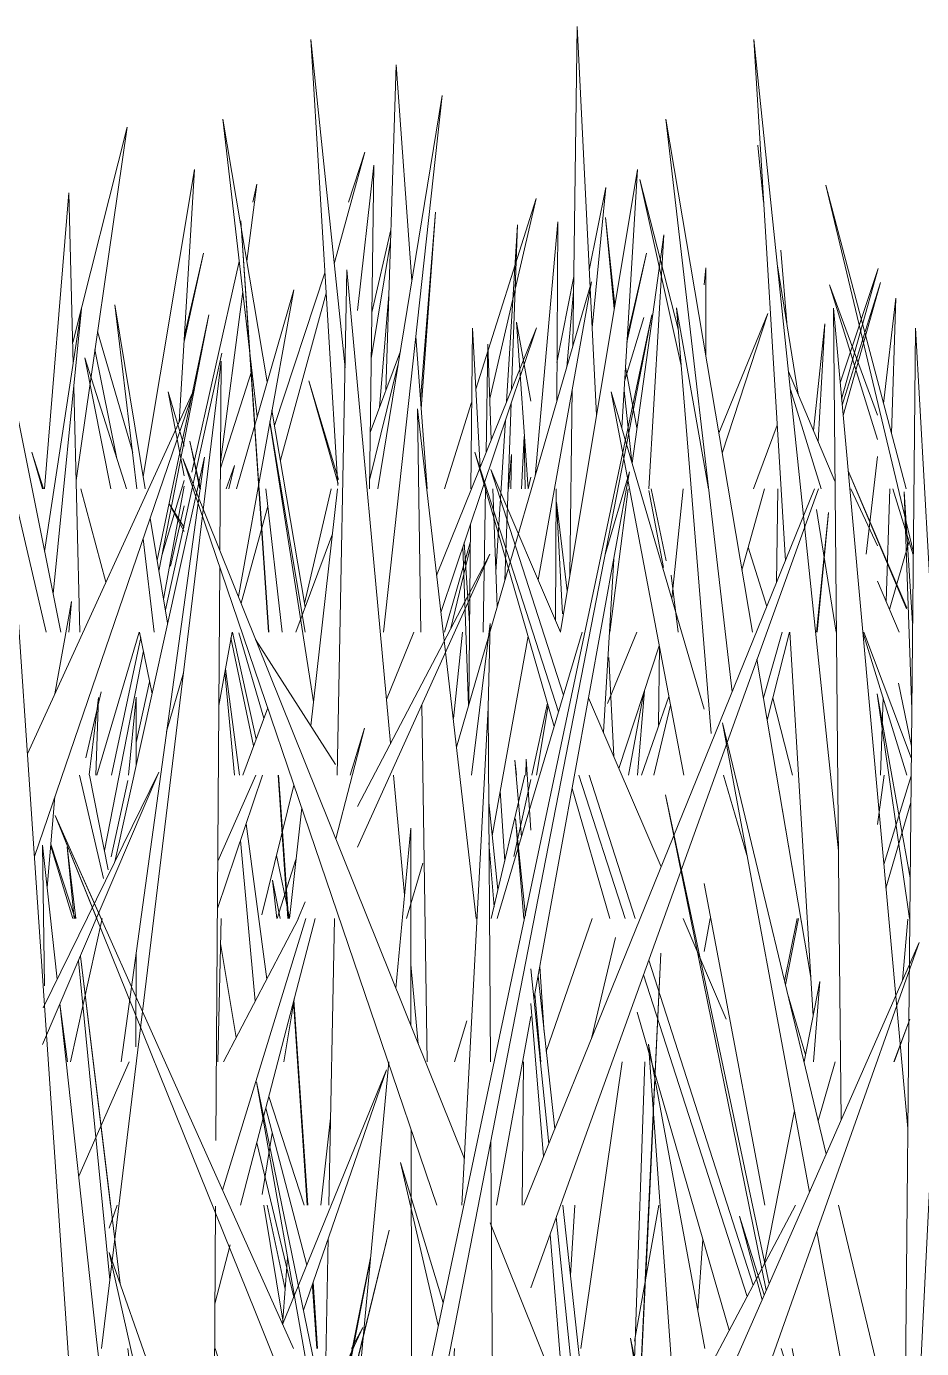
# Model space of a CAD drawing. Header units: millimetres. Extents: x -9575 to 27274, y -4387 to 11354.
# Drawn here: x -5806.06 to -5788.82, y 3091.38 to 3116.83 of the extents above; entities that cross this region are included whole.
import ezdxf

# ---------------------------------------------------------------- set-up
doc = ezdxf.new("R2010")
doc.units = ezdxf.units.MM
doc.layers.add('G-IMPT', color=8, linetype='Continuous', lineweight=9)

# ---------------------------------------------------------------- blocks, each defined once
blk = doc.blocks.new('Grass Array - 25_dwg-V15-North')
at = {"layer": 'G-IMPT'}
for p, q in [((-5795.536, 3110.676), (-5795.456, 3116.831)), ((-5795.081, 3109.349), (-5795.456, 3116.831)), ((-5798.942, 3116.092), (-5799.14, 3109.825)), ((-5798.942, 3116.092), (-5798.638, 3111.932)), ((-5805.399, 3105.172), (-5807.468, 3115.506)), ((-5799.685, 3111.362), (-5799.372, 3114.158)), ((-5799.455, 3107.931), (-5799.372, 3114.158)), ((-5788.983, 3106.729), (-5790.667, 3113.774)), ((-5789.117, 3107.931), (-5790.667, 3113.774)), ((-5805.708, 3107.931), (-5805.241, 3113.627)), ((-5805.241, 3113.627), (-5805.158, 3110.337)), ((-5796.265, 3108.169), (-5795.828, 3113.069)), ((-5795.848, 3109.602), (-5795.828, 3113.069)), ((-5795.519, 3112.018), (-5795.844, 3110.363)), ((-5792.974, 3112.185), (-5793.009, 3111.853)), ((-5792.974, 3112.185), (-5792.976, 3110.476)), ((-5795.177, 3111.913), (-5797.78, 3102.953)), ((-5797.78, 3102.953), (-5795.177, 3111.913)), ((-5795.177, 3111.913), (-5796.205, 3106.178)), ((-5795.523, 3111.728), (-5795.654, 3110.27)), ((-5790.352, 3109.541), (-5789.612, 3111.898)), ((-5790.333, 3109.34), (-5789.612, 3111.898)), ((-5799.082, 3111.669), (-5799.262, 3109.495)), ((-5805.709, 3106.719), (-5804.997, 3111.398)), ((-5805.546, 3105.904), (-5804.997, 3111.398)), ((-5792.928, 3107.931), (-5793.544, 3111.414)), ((-5792.872, 3103.221), (-5793.544, 3111.414)), ((-5792.727, 3109.003), (-5791.781, 3111.304)), ((-5792.662, 3108.614), (-5791.781, 3111.304)), ((-5798.16, 3106.263), (-5796.24, 3111.028)), ((-5798.078, 3105.547), (-5796.24, 3111.028)), ((-5798.559, 3110.864), (-5798.345, 3107.931)), ((-5797.209, 3108.623), (-5797.175, 3110.713)), ((-5797.109, 3108.872), (-5797.175, 3110.713)), ((-5804.432, 3107.931), (-5804.937, 3110.453)), ((-5804.134, 3107.931), (-5804.937, 3110.453)), ((-5803.383, 3105.596), (-5802.295, 3110.541)), ((-5799.441, 3109.015), (-5798.859, 3110.579)), ((-5799.453, 3108.097), (-5798.9, 3110.332)), ((-5790.489, 3108.076), (-5791.386, 3110.186)), ((-5800.049, 3108.107), (-5800.621, 3110.009)), ((-5800.058, 3108.027), (-5800.621, 3110.009)), ((-5805.147, 3109.893), (-5805.028, 3105.172)), ((-5795.594, 3106.265), (-5795.547, 3109.849)), ((-5790.755, 3107.931), (-5791.349, 3109.839)), ((-5800.528, 3103.83), (-5801.373, 3109.209)), ((-5800.69, 3105.172), (-5801.37, 3109.223)), ((-5792.056, 3107.931), (-5791.603, 3109.156)), ((-5802.708, 3107.931), (-5802.912, 3108.849)), ((-5802.72, 3107.931), (-5802.912, 3108.849)), ((-5805.68, 3105.172), (-5806.361, 3108.089)), ((-5800.58, 3103.364), (-5800.069, 3107.931)), ((-5797.264, 3105.172), (-5797.22, 3107.931)), ((-5796.993, 3105.661), (-5797.075, 3107.931)), ((-5795.873, 3105.402), (-5795.858, 3107.931)), ((-5794.823, 3105.172), (-5794.474, 3107.931)), ((-5793.414, 3107.931), (-5793.633, 3105.818)), ((-5792.281, 3106.365), (-5791.847, 3107.931)), ((-5803.023, 3107.105), (-5803.311, 3107.639)), ((-5803.023, 3107.187), (-5803.311, 3107.639)), ((-5795.738, 3105.525), (-5795.85, 3107.669)), ((-5795.644, 3105.967), (-5795.85, 3107.669)), ((-5790.845, 3105.172), (-5790.613, 3107.475)), ((-5790.83, 3105.172), (-5790.611, 3107.468)), ((-5800.869, 3105.172), (-5800.166, 3107.063)), ((-5789.254, 3105.172), (-5789.671, 3106.151)), ((-5803.641, 3103.984), (-5803.879, 3105.172)), ((-5801.635, 3103.111), (-5802.094, 3105.172)), ((-5799.125, 3103.87), (-5798.6, 3105.172)), ((-5796.4, 3105.093), (-5797.089, 3101.249)), ((-5794.87, 3103.797), (-5794.304, 3105.172)), ((-5791.866, 3103.907), (-5791.509, 3105.172)), ((-5801.684, 3102.979), (-5802.12, 3105.061)), ((-5800.107, 3102.623), (-5801.646, 3105.031)), ((-5794.649, 3102.545), (-5793.875, 3104.909)), ((-5794.847, 3104.682), (-5794.751, 3102.783)), ((-5802.055, 3102.413), (-5802.239, 3104.399)), ((-5801.954, 3102.413), (-5802.228, 3104.461)), ((-5803.944, 3103.044), (-5803.687, 3104.213)), ((-5804.849, 3102.422), (-5804.67, 3103.914)), ((-5804.725, 3102.413), (-5804.67, 3103.914)), ((-5794.467, 3102.413), (-5794.169, 3104.012)), ((-5801.895, 3102.413), (-5801.412, 3103.711)), ((-5804.573, 3100.426), (-5805.036, 3102.413)), ((-5804.483, 3100.595), (-5804.847, 3102.413)), ((-5804.429, 3100.841), (-5804.105, 3102.315)), ((-5789.671, 3101.464), (-5789.543, 3102.413)), ((-5801.525, 3099.73), (-5800.907, 3102.226)), ((-5796.849, 3100.762), (-5796.934, 3102.115)), ((-5800.996, 3099.654), (-5800.757, 3101.786)), ((-5801.43, 3098.489), (-5801.829, 3101.478)), ((-5801.652, 3098.066), (-5801.938, 3101.155)), ((-5800.993, 3099.675), (-5801.243, 3100.869)), ((-5800.869, 3100.791), (-5801.234, 3099.654)), ((-5798.738, 3099.654), (-5798.429, 3100.719)), ((-5801.319, 3100.397), (-5801.174, 3099.654)), ((-5801.319, 3100.397), (-5801.239, 3099.654)), ((-5800.693, 3099.978), (-5800.824, 3099.654)), ((-5789.087, 3099.641), (-5789.189, 3098.463)), ((-5805.267, 3096.895), (-5805.413, 3098.014)), ((-5789.353, 3096.895), (-5789.047, 3097.721)), ((-5789.35, 3096.895), (-5789.047, 3097.721))]:
    blk.add_line(p, q, dxfattribs=at)
blk = doc.blocks.new('Grass Array - 25_dwg-V17-North')
at = {"layer": 'G-IMPT'}
for p in [(-6964.138, 3105.525), (-6964.044, 3105.967)]:
    blk.add_line(p, (-6964.25, 3107.669), dxfattribs=at)
blk = doc.blocks.new('Grass Array - Grass Array-440235-North')
for name, p in [('Grass Array - 25_dwg-V15-North', (0, 0)), ('Grass Array - 25_dwg-V17-North', (1168.4, 0))]:
    blk.add_blockref(name, p)
blk = doc.blocks.new('Grass Array - 25_dwg-V20-North')
at = {"layer": 'G-IMPT'}
for p, q in [((-5805.168, 3110.745), (-5804.121, 3114.893)), ((-5805.102, 3108.09), (-5804.121, 3114.893)), ((-5800.132, 3112.258), (-5799.541, 3114.409)), ((-5799.86, 3113.449), (-5799.541, 3114.409)), ((-5801.817, 3112.312), (-5801.622, 3113.795)), ((-5801.701, 3113.449), (-5801.622, 3113.795)), ((-5796.245, 3113.519), (-5797.405, 3109.845)), ((-5796.245, 3113.519), (-5797.138, 3109.669)), ((-5795.221, 3112.14), (-5794.903, 3113.73)), ((-5795.165, 3111.025), (-5794.903, 3113.73)), ((-5798.47, 3109.647), (-5798.184, 3113.255)), ((-5798.457, 3109.471), (-5798.184, 3113.255)), ((-5794.74, 3111.397), (-5794.911, 3113.152)), ((-5794.729, 3111.464), (-5794.911, 3113.152)), ((-5799.41, 3111.324), (-5799.042, 3112.918)), ((-5799.422, 3110.436), (-5799.049, 3112.688)), ((-5802.876, 3108.251), (-5801.96, 3112.302)), ((-5801.282, 3109.151), (-5800.311, 3112.085)), ((-5790.39, 3109.968), (-5789.655, 3112.173)), ((-5790.362, 3109.652), (-5789.655, 3112.173)), ((-5802.323, 3108.442), (-5801.893, 3111.726)), ((-5801.169, 3108.483), (-5800.287, 3111.694)), ((-5794.539, 3110.022), (-5794.171, 3111.228)), ((-5804.013, 3108.625), (-5804.688, 3110.96)), ((-5796.396, 3107.931), (-5796.625, 3111.137)), ((-5796.347, 3109.618), (-5796.625, 3111.137)), ((-5790.902, 3109.049), (-5790.682, 3111.105)), ((-5790.815, 3108.844), (-5790.682, 3111.105)), ((-5804.319, 3108.511), (-5804.739, 3110.608)), ((-5802.324, 3108.324), (-5801.717, 3110.205)), ((-5794.524, 3110.273), (-5794.303, 3109.105)), ((-5794.402, 3108.44), (-5794.551, 3109.824)), ((-5797.486, 3109.592), (-5798.01, 3107.931)), ((-5796.777, 3107.931), (-5796.718, 3108.588)), ((-5796.729, 3107.931), (-5796.718, 3108.588)), ((-5802.211, 3107.931), (-5802.054, 3108.378)), ((-5802.159, 3107.931), (-5802.054, 3108.378)), ((-5796.396, 3107.931), (-5796.347, 3108.154)), ((-5804.529, 3106.13), (-5805.014, 3107.931)), ((-5800.702, 3105.72), (-5800.193, 3107.931)), ((-5794.074, 3107.899), (-5793.792, 3106.415)), ((-5794.03, 3107.931), (-5793.74, 3106.543)), ((-5793.74, 3106.543), (-5794.03, 3107.931)), ((-5789.671, 3106.832), (-5790.185, 3107.931)), ((-5803.286, 3106.44), (-5803.023, 3107.604)), ((-5801.926, 3105.729), (-5801.413, 3107.595)), ((-5798.009, 3105.172), (-5797.511, 3106.915)), ((-5797.886, 3105.243), (-5797.512, 3106.791)), ((-5791.803, 3105.66), (-5792.16, 3106.803)), ((-5797.837, 3103.508), (-5797.66, 3105.172)), ((-5793.885, 3103.379), (-5793.871, 3104.891)), ((-5794.293, 3102.413), (-5794.158, 3104.046))]:
    blk.add_line(p, q, dxfattribs=at)
blk = doc.blocks.new('Grass Array - Grass Array-V24-North')
blk.add_blockref('Grass Array - 25_dwg-V20-North', (0, 0))
blk = doc.blocks.new('Grass Array - 25_dwg-V29-North')
at = {"layer": 'G-IMPT'}
for p, q in [((-5801.664, 3109.15), (-5801.929, 3113.087)), ((-5801.662, 3109.159), (-5801.929, 3113.087)), ((-5801.397, 3105.172), (-5801.582, 3107.931)), ((-5801.39, 3105.172), (-5801.578, 3107.931))]:
    blk.add_line(p, q, dxfattribs=at)
blk = doc.blocks.new('Grass Array - 25_dwg-V33-North')
at = {"layer": 'G-IMPT'}
for p, q in [((-5801.664, 3109.15), (-5801.929, 3113.087)), ((-5801.662, 3109.159), (-5801.929, 3113.087)), ((-5801.397, 3105.172), (-5801.582, 3107.931)), ((-5801.39, 3105.172), (-5801.578, 3107.931)), ((-5801.026, 3099.654), (-5801.211, 3102.413)), ((-5801.155, 3101.713), (-5801.202, 3102.413)), ((-5804.621, 3099.654), (-5805.505, 3101.64)), ((-5804.705, 3099.654), (-5805.505, 3101.64)), ((-5801.155, 3101.713), (-5801.015, 3099.654)), ((-5794.139, 3092.773), (-5793.987, 3095.94)), ((-5794.134, 3092.773), (-5793.986, 3095.919)), ((-5800.469, 3091.377), (-5800.549, 3092.563))]:
    blk.add_line(p, q, dxfattribs=at)
blk = doc.blocks.new('Grass Array - 25_dwg-V35-North')
at = {"layer": 'G-IMPT'}
for p, q in [((-6970.064, 3109.15), (-6970.329, 3113.087)), ((-6970.062, 3109.159), (-6970.329, 3113.087)), ((-6969.797, 3105.172), (-6969.982, 3107.931)), ((-6969.79, 3105.172), (-6969.978, 3107.931)), ((-6969.426, 3099.654), (-6969.611, 3102.413)), ((-6969.555, 3101.713), (-6969.602, 3102.413)), ((-6973.021, 3099.654), (-6973.905, 3101.64)), ((-6973.105, 3099.654), (-6973.905, 3101.64)), ((-6969.555, 3101.713), (-6969.415, 3099.654)), ((-6962.539, 3092.773), (-6962.387, 3095.94)), ((-6962.534, 3092.773), (-6962.386, 3095.919)), ((-6968.869, 3091.377), (-6968.949, 3092.563))]:
    blk.add_line(p, q, dxfattribs=at)
blk = doc.blocks.new('Grass Array - Grass Array-440908-North')
for name, p in [('Grass Array - 25_dwg-V33-North', (0, 0)), ('Grass Array - 25_dwg-V35-North', (1168.4, 0)), ('Grass Array - 25_dwg-V35-North', (1168.4, 0)), ('Grass Array - 25_dwg-V29-North', (0, 0))]:
    blk.add_blockref(name, p)
blk = doc.blocks.new('Grass Array - 25_dwg-V39-North')
at = {"layer": 'G-IMPT'}
for p in [(-5790.089, 3107.931), (-5790.09, 3107.931)]:
    blk.add_line(p, (-5790.236, 3108.274), dxfattribs=at)
blk = doc.blocks.new('Grass Array - 25_dwg-V43-North')
at = {"layer": 'G-IMPT'}
for p in [(-5790.089, 3107.931), (-5790.09, 3107.931)]:
    blk.add_line(p, (-5790.236, 3108.274), dxfattribs=at)
blk = doc.blocks.new('Grass Array - 25_dwg-V45-North')
at = {"layer": 'G-IMPT'}
for p, q in [((-5800.062, 3107.993), (-5800.584, 3116.58)), ((-5799.923, 3110.258), (-5800.584, 3116.58)), ((-5802.279, 3115.046), (-5801.614, 3109.324)), ((-5802.279, 3115.046), (-5801.424, 3109.986)), ((-5801.424, 3109.986), (-5802.279, 3115.046)), ((-5791.864, 3113.449), (-5791.973, 3114.548)), ((-5802.824, 3114.074), (-5803.808, 3108.163)), ((-5803.808, 3108.163), (-5802.824, 3114.074)), ((-5802.824, 3114.074), (-5803.118, 3109.215)), ((-5793.51, 3111), (-5794.25, 3113.884)), ((-5793.453, 3110.301), (-5794.25, 3113.884)), ((-5796.603, 3113.014), (-5796.815, 3109.601)), ((-5796.603, 3113.014), (-5796.716, 3109.848)), ((-5796.716, 3109.848), (-5796.603, 3113.014)), ((-5793.785, 3112.817), (-5794.397, 3108.425)), ((-5793.785, 3112.817), (-5794.072, 3107.931)), ((-5794.072, 3107.931), (-5793.785, 3112.817)), ((-5803.023, 3110.762), (-5802.648, 3112.464)), ((-5803.017, 3110.883), (-5802.648, 3112.464)), ((-5791.41, 3111.049), (-5791.529, 3112.525)), ((-5791.201, 3109.751), (-5791.598, 3112.221)), ((-5790.593, 3111.853), (-5789.671, 3108.879)), ((-5790.593, 3111.853), (-5789.671, 3109.345)), ((-5789.552, 3109.57), (-5789.316, 3111.6)), ((-5789.4, 3108.996), (-5789.316, 3111.6)), ((-5803.542, 3106.558), (-5802.544, 3111.281)), ((-5803.507, 3106.344), (-5802.544, 3111.281)), ((-5797.501, 3107.931), (-5797.472, 3111.019)), ((-5797.321, 3108.346), (-5797.472, 3111.019)), ((-5803.023, 3108.176), (-5803.329, 3109.795)), ((-5803.023, 3108.751), (-5803.329, 3109.795)), ((-5801.331, 3109.44), (-5800.691, 3105.652)), ((-5800.691, 3105.652), (-5801.331, 3109.44)), ((-5796.725, 3109.581), (-5796.846, 3106.167)), ((-5796.846, 3106.167), (-5796.725, 3109.581)), ((-5796.837, 3109.249), (-5797.017, 3106.333)), ((-5796.525, 3107.931), (-5796.474, 3108.937)), ((-5796.457, 3107.931), (-5796.474, 3108.937)), ((-5805.729, 3107.931), (-5805.957, 3108.637)), ((-5805.752, 3107.931), (-5805.957, 3108.637)), ((-5789.89, 3106.668), (-5789.671, 3108.553)), ((-5789.108, 3105.639), (-5790.236, 3108.274)), ((-5789.111, 3105.621), (-5790.236, 3108.274)), ((-5803.023, 3108.087), (-5803.444, 3106.667)), ((-5803.023, 3107.982), (-5803.418, 3105.806)), ((-5801.452, 3107.931), (-5801.132, 3105.172)), ((-5791.618, 3106.117), (-5791.593, 3107.931)), ((-5789.505, 3105.76), (-5789.434, 3107.931)), ((-5789.377, 3107.931), (-5788.983, 3106.661)), ((-5790.464, 3105.172), (-5790.843, 3107.531)), ((-5797.541, 3103.774), (-5797.508, 3107.247)), ((-5797.526, 3105.344), (-5797.627, 3106.893)), ((-5789.439, 3105.607), (-5789.064, 3106.923)), ((-5797.545, 3103.761), (-5797.653, 3106.815)), ((-5803.888, 3105.172), (-5804.706, 3102.413)), ((-5801.487, 3103.511), (-5801.968, 3105.154)), ((-5791.793, 3103.475), (-5791.368, 3105.172)), ((-5804.419, 3102.413), (-5803.858, 3105.066)), ((-5804.557, 3100.964), (-5803.807, 3104.809)), ((-5804.915, 3102.752), (-5804.619, 3104.02)), ((-5791.308, 3102.413), (-5791.688, 3103.896)), ((-5789.613, 3102.413), (-5789.564, 3103.909))]:
    blk.add_line(p, q, dxfattribs=at)
blk = doc.blocks.new('Grass Array - Grass Array-V47-North')
for name in ['Grass Array - 25_dwg-V45-North', 'Grass Array - 25_dwg-V39-North', 'Grass Array - 25_dwg-V39-North', 'Grass Array - 25_dwg-V43-North']:
    blk.add_blockref(name, (0, 0))
blk = doc.blocks.new('Grass Array - 25_dwg-V50-North')
at = {"layer": 'G-IMPT'}
for p, q in [((-5791.444, 3106.545), (-5792.054, 3116.58)), ((-5790.792, 3104.51), (-5792.054, 3116.58)), ((-5799.293, 3107.931), (-5798.052, 3115.504)), ((-5799.181, 3105.172), (-5798.052, 3115.504)), ((-5793.749, 3115.046), (-5792.468, 3104.022)), ((-5793.749, 3115.046), (-5792.08, 3105.172)), ((-5792.08, 3105.172), (-5793.749, 3115.046)), ((-5794.294, 3114.074), (-5795.775, 3105.174)), ((-5795.775, 3105.174), (-5794.294, 3114.074)), ((-5794.294, 3114.074), (-5794.595, 3109.1)), ((-5801.397, 3105.172), (-5801.929, 3113.087)), ((-5801.39, 3105.172), (-5801.929, 3113.087)), ((-5794.495, 3110.75), (-5794.118, 3112.464)), ((-5794.487, 3110.883), (-5794.118, 3112.464)), ((-5800.076, 3102.413), (-5799.887, 3112.144)), ((-5799.047, 3103.03), (-5799.887, 3112.144)), ((-5802.015, 3107.931), (-5800.913, 3111.761)), ((-5801.977, 3105.855), (-5800.913, 3111.761)), ((-5804.355, 3111.468), (-5803.93, 3107.931)), ((-5804.355, 3111.468), (-5803.77, 3107.931)), ((-5803.77, 3107.931), (-5804.355, 3111.468)), ((-5799.512, 3083.1), (-5794.014, 3111.281)), ((-5796.355, 3100.208), (-5794.014, 3111.281)), ((-5790.412, 3100.078), (-5790.521, 3111.407)), ((-5789.089, 3095.614), (-5790.521, 3111.407)), ((-5789.05, 3099.641), (-5788.942, 3111.019)), ((-5788.357, 3100.691), (-5788.942, 3111.019)), ((-5803.824, 3097.865), (-5802.31, 3110.386)), ((-5802.334, 3106.745), (-5802.31, 3110.386)), ((-5806.039, 3102.828), (-5802.823, 3109.86)), ((-5805.904, 3100.853), (-5802.823, 3109.86)), ((-5793.403, 3102.413), (-5794.799, 3109.795)), ((-5793.009, 3103.689), (-5794.799, 3109.795)), ((-5805.734, 3098.359), (-5806.489, 3109.423)), ((-5797.4, 3099.654), (-5798.529, 3109.47)), ((-5798.466, 3105.172), (-5798.529, 3109.47)), ((-5804.358, 3100.747), (-5802.632, 3108.541)), ((-5804.116, 3097.775), (-5802.632, 3108.541)), ((-5797.625, 3095.032), (-5803.045, 3108.512)), ((-5799.329, 3097.588), (-5803.045, 3108.512)), ((-5795.814, 3103.635), (-5797.427, 3108.637)), ((-5795.896, 3103.356), (-5797.427, 3108.637)), ((-5795.718, 3103.957), (-5797.115, 3108.303)), ((-5795.774, 3105.172), (-5797.115, 3108.303)), ((-5794.443, 3108.254), (-5796.287, 3098.101)), ((-5794.443, 3108.254), (-5794.914, 3106.667)), ((-5796.347, 3092.548), (-5790.809, 3107.931)), ((-5794.601, 3098.771), (-5790.881, 3107.931)), ((-5788.996, 3105.344), (-5789.16, 3107.873)), ((-5789.012, 3103.682), (-5789.16, 3107.873)), ((-5803.676, 3107.367), (-5803.341, 3105.34)), ((-5803.341, 3105.34), (-5803.676, 3107.367)), ((-5803.814, 3106.965), (-5803.598, 3105.172)), ((-5799.685, 3101.028), (-5797.137, 3106.671)), ((-5799.685, 3101.814), (-5797.137, 3106.671)), ((-5802.385, 3099.205), (-5802.337, 3106.429)), ((-5794.748, 3106.577), (-5794.949, 3103.245)), ((-5793.508, 3105.172), (-5793.645, 3106.269)), ((-5805.191, 3105.761), (-5805.51, 3103.984)), ((-5805.51, 3103.984), (-5805.191, 3105.761)), ((-5805.191, 3105.761), (-5805.241, 3105.172)), ((-5797.489, 3102.413), (-5797.131, 3105.336)), ((-5797.168, 3103.712), (-5797.131, 3105.336)), ((-5802.354, 3103.76), (-5802.1, 3105.172)), ((-5795.358, 3105.172), (-5796.995, 3099.654)), ((-5790.911, 3097.778), (-5791.36, 3105.172)), ((-5789.104, 3102.413), (-5789.953, 3105.172)), ((-5789.021, 3102.75), (-5789.934, 3105.172)), ((-5791.991, 3104.647), (-5791.736, 3103.136)), ((-5790.956, 3098.522), (-5791.991, 3104.647)), ((-5803.36, 3103.258), (-5803.036, 3104.385)), ((-5790.792, 3104.51), (-5790.421, 3100.961)), ((-5789.019, 3102.972), (-5789.267, 3104.184)), ((-5803.943, 3103.92), (-5804.095, 3102.413)), ((-5804.095, 3102.413), (-5803.943, 3103.92)), ((-5803.943, 3103.92), (-5803.945, 3102.614)), ((-5793.838, 3100.65), (-5795.233, 3103.907)), ((-5794.214, 3102.413), (-5793.69, 3103.932)), ((-5789.052, 3099.654), (-5789.674, 3103.981)), ((-5789.043, 3100.441), (-5789.674, 3103.981)), ((-5798.344, 3096.895), (-5798.445, 3103.772)), ((-5797.672, 3094.136), (-5797.168, 3103.712)), ((-5797.125, 3096.895), (-5797.168, 3103.712)), ((-5796.33, 3102.413), (-5796.025, 3103.799)), ((-5796.235, 3102.413), (-5796.012, 3103.755)), ((-5796.012, 3103.755), (-5796.229, 3102.452)), ((-5793.977, 3102.413), (-5793.658, 3103.761)), ((-5800.102, 3101.193), (-5799.548, 3103.321)), ((-5799.828, 3102.413), (-5799.548, 3103.321)), ((-5790.98, 3094.39), (-5792.658, 3103.426)), ((-5790.659, 3095.119), (-5792.658, 3103.426)), ((-5790.956, 3098.522), (-5791.736, 3103.136)), ((-5796.623, 3102.413), (-5796.654, 3102.702)), ((-5796.527, 3101.228), (-5796.654, 3102.702)), ((-5796.441, 3102.413), (-5796.438, 3102.727)), ((-5796.347, 3101.357), (-5796.438, 3102.727)), ((-5805.748, 3097.229), (-5803.509, 3102.476)), ((-5805.74, 3097.934), (-5803.509, 3102.476)), ((-5802.38, 3099.85), (-5801.512, 3102.413)), ((-5802.374, 3100.758), (-5801.644, 3102.413)), ((-5801.026, 3099.654), (-5801.211, 3102.413)), ((-5801.155, 3101.713), (-5801.202, 3102.413)), ((-5798.778, 3100.112), (-5798.99, 3102.413)), ((-5797.108, 3099.654), (-5796.464, 3102.413)), ((-5796.674, 3100.847), (-5796.347, 3102.335)), ((-5796.235, 3102.413), (-5796.229, 3102.452)), ((-5794.529, 3099.654), (-5795.419, 3102.413)), ((-5794.335, 3099.654), (-5795.222, 3102.413)), ((-5792.184, 3100.876), (-5792.635, 3102.413)), ((-5789.55, 3100.695), (-5789.024, 3102.4)), ((-5794.823, 3099.654), (-5795.55, 3102.16)), ((-5791.758, 3092.62), (-5793.754, 3102.039)), ((-5791.813, 3092.503), (-5793.754, 3102.039)), ((-5805.51, 3102.005), (-5805.659, 3100.256)), ((-5796.979, 3100.206), (-5797.157, 3101.888)), ((-5789.509, 3100.242), (-5789.029, 3101.89)), ((-5803.824, 3097.865), (-5805.505, 3101.64)), ((-5801.651, 3092.077), (-5805.505, 3101.64)), ((-5801.155, 3101.713), (-5801.015, 3099.654)), ((-5796.451, 3099.706), (-5796.643, 3101.574)), ((-5796.483, 3099.654), (-5796.643, 3101.574)), ((-5798.946, 3098.318), (-5798.659, 3101.395)), ((-5798.654, 3097.59), (-5798.659, 3101.395)), ((-5805.466, 3098.491), (-5805.748, 3101.066)), ((-5805.708, 3098.359), (-5805.748, 3101.066)), ((-5805.164, 3099.654), (-5805.591, 3101.052)), ((-5805.122, 3099.654), (-5805.588, 3101.088)), ((-5805.276, 3101.037), (-5805.139, 3099.654)), ((-5805.276, 3101.037), (-5805.108, 3099.654)), ((-5805.108, 3099.654), (-5805.276, 3101.037)), ((-5797.055, 3099.878), (-5797.152, 3101.115)), ((-5792.694, 3098.666), (-5793.009, 3100.33)), ((-5796.355, 3100.208), (-5800.334, 3081.392)), ((-5790.412, 3100.078), (-5790.371, 3095.774)), ((-5805.212, 3096.895), (-5804.6, 3099.654)), ((-5802.371, 3096.895), (-5802.309, 3099.654)), ((-5802.284, 3094.427), (-5800.676, 3099.654)), ((-5802.266, 3096.895), (-5800.818, 3099.654)), ((-5801.938, 3094.136), (-5800.502, 3099.654)), ((-5800.129, 3099.654), (-5800.236, 3094.136)), ((-5796.048, 3097.098), (-5795.166, 3099.654)), ((-5792.582, 3097.718), (-5793.411, 3099.654)), ((-5793.009, 3099.023), (-5792.896, 3099.654)), ((-5791.461, 3098.451), (-5791.219, 3099.654)), ((-5791.443, 3098.377), (-5791.195, 3099.654)), ((-5789.05, 3099.641), (-5789.181, 3085.958)), ((-5795.179, 3097.348), (-5794.718, 3099.291)), ((-5803.948, 3098.992), (-5803.95, 3097.187)), ((-5802.385, 3099.205), (-5802.41, 3095.38)), ((-5802.02, 3097.364), (-5802.32, 3099.174)), ((-5802.02, 3097.364), (-5802.32, 3099.174)), ((-5794.696, 3085.937), (-5788.868, 3099.195)), ((-5794.405, 3087.022), (-5793.841, 3098.99)), ((-5794.269, 3090.053), (-5793.841, 3098.99)), ((-5792.152, 3089.928), (-5788.868, 3099.195)), ((-5805.059, 3098.844), (-5804.451, 3092.701)), ((-5805.021, 3098.934), (-5804.44, 3094.136)), ((-5804.257, 3092.632), (-5805.021, 3098.934)), ((-5798.514, 3097.243), (-5798.655, 3098.773)), ((-5794.601, 3098.771), (-5796.483, 3094.136)), ((-5796.087, 3097.456), (-5796.172, 3098.732)), ((-5792.067, 3092.596), (-5794.077, 3098.852)), ((-5796.002, 3095.321), (-5796.347, 3098.687)), ((-5795.887, 3095.604), (-5796.205, 3098.549)), ((-5792.182, 3092.378), (-5794.179, 3098.569)), ((-5792.694, 3098.666), (-5791.837, 3094.136)), ((-5803.566, 3066.547), (-5805.734, 3098.359)), ((-5796.154, 3096.895), (-5796.267, 3098.207)), ((-5791.057, 3097.033), (-5791.403, 3098.213)), ((-5791.085, 3096.895), (-5790.779, 3098.444)), ((-5790.905, 3096.895), (-5790.779, 3098.444)), ((-5804.713, 3091.61), (-5805.414, 3098.013)), ((-5800.898, 3098.132), (-5801.101, 3096.895)), ((-5800.654, 3094.136), (-5800.918, 3098.056)), ((-5800.908, 3098.093), (-5800.639, 3094.136)), ((-5796.102, 3095.074), (-5796.347, 3098.017)), ((-5788.482, 3098.196), (-5789.065, 3086.558)), ((-5803.824, 3097.865), (-5804.612, 3091.377)), ((-5804.116, 3097.775), (-5804.237, 3096.895)), ((-5803.824, 3097.865), (-5800.918, 3091.377)), ((-5796.347, 3097.77), (-5797.006, 3094.136)), ((-5794.301, 3097.854), (-5792.526, 3091.728)), ((-5799.329, 3097.588), (-5798.155, 3094.136)), ((-5797.813, 3096.895), (-5797.578, 3097.687)), ((-5793.541, 3089.809), (-5794.082, 3097.236)), ((-5792.996, 3091.377), (-5794.082, 3097.236)), ((-5805.05, 3094.694), (-5804.079, 3096.895)), ((-5801.126, 3091.84), (-5799.127, 3096.745)), ((-5800.724, 3092.119), (-5799.127, 3096.745)), ((-5799.824, 3088.933), (-5799.079, 3096.895)), ((-5796.513, 3094.136), (-5796.489, 3096.895)), ((-5795.381, 3091.377), (-5794.59, 3096.895)), ((-5794.338, 3091.517), (-5794.151, 3096.895)), ((-5790.813, 3095.76), (-5790.483, 3096.895)), ((-5799.685, 3085.515), (-5801.628, 3096.513)), ((-5799.872, 3087.975), (-5801.628, 3096.513)), ((-5800.709, 3094.136), (-5801.393, 3096.229)), ((-5800.659, 3092.984), (-5801.452, 3096.006)), ((-5791.855, 3092.997), (-5791.271, 3095.955)), ((-5800.387, 3094.136), (-5800.204, 3095.812)), ((-5801.325, 3095.525), (-5801.519, 3094.341)), ((-5798.646, 3091.864), (-5798.651, 3095.593)), ((-5801.625, 3095.338), (-5800.912, 3092.364)), ((-5797.107, 3094.138), (-5797.115, 3095.385)), ((-5798.856, 3094.962), (-5798.128, 3091.824)), ((-5798.856, 3094.962), (-5798.037, 3092.255)), ((-5798.037, 3092.255), (-5798.856, 3094.962)), ((-5804.464, 3093.695), (-5804.315, 3094.136)), ((-5801.119, 3091.926), (-5801.485, 3094.136)), ((-5801.119, 3091.926), (-5801.485, 3094.136)), ((-5801.422, 3094.136), (-5801.074, 3092.521)), ((-5797.107, 3094.136), (-5797.021, 3080.648)), ((-5795.163, 3088.908), (-5795.728, 3094.136)), ((-5795.5, 3094.136), (-5795.582, 3092.784)), ((-5794.17, 3088.618), (-5791.252, 3094.136)), ((-5794.128, 3092.773), (-5793.884, 3094.136)), ((-5790.307, 3093.656), (-5790.423, 3094.136)), ((-5802.418, 3094.121), (-5802.462, 3087.49)), ((-5795.677, 3092.154), (-5795.857, 3093.908)), ((-5791.892, 3092.314), (-5792.329, 3093.927)), ((-5792.329, 3093.927), (-5791.851, 3092.409)), ((-5791.851, 3092.409), (-5792.329, 3093.927)), ((-5800.144, 3089.295), (-5799.074, 3093.656)), ((-5800.138, 3089.268), (-5799.074, 3093.656)), ((-5794.316, 3086.801), (-5797.129, 3093.798)), ((-5789.396, 3085.859), (-5790.839, 3093.632)), ((-5790.307, 3093.656), (-5789.153, 3088.861)), ((-5802.431, 3092.241), (-5802.137, 3093.371)), ((-5800.249, 3093.498), (-5800.314, 3090.138)), ((-5795.7, 3090.244), (-5795.977, 3093.574)), ((-5793.132, 3092.112), (-5793.035, 3093.483)), ((-5795.447, 3053.179), (-5804.465, 3093.226)), ((-5801.703, 3085.316), (-5804.465, 3093.226)), ((-5801.126, 3091.841), (-5801.029, 3093.122)), ((-5800.135, 3089.628), (-5799.429, 3093.155)), ((-5800.117, 3089.588), (-5799.437, 3093.071)), ((-5800.469, 3091.377), (-5800.552, 3092.618)), ((-5800.538, 3092.658), (-5800.451, 3091.377)), ((-5794.128, 3092.773), (-5794.353, 3091.517)), ((-5795.677, 3092.154), (-5795.407, 3089.514)), ((-5801.651, 3092.077), (-5800.257, 3088.618)), ((-5798.646, 3091.864), (-5798.643, 3089.389)), ((-5804.713, 3091.61), (-5802.573, 3072.065)), ((-5800.326, 3090.182), (-5799.581, 3091.784)), ((-5799.8, 3091.377), (-5799.581, 3091.784)), ((-5803.461, 3086.053), (-5804.106, 3091.377)), ((-5802.427, 3091.377), (-5801.932, 3089.859)), ((-5798.379, 3080.712), (-5797.818, 3091.377)), ((-5794.338, 3091.517), (-5794.44, 3088.618)), ((-5793.84, 3088.618), (-5794.424, 3091.58)), ((-5793.963, 3088.618), (-5794.424, 3091.58)), ((-5791.526, 3091.377), (-5789.739, 3085.701)), ((-5789.671, 3085.485), (-5791.526, 3091.377)), ((-5791.315, 3091.377), (-5790.998, 3089.701))]:
    blk.add_line(p, q, dxfattribs=at)
blk = doc.blocks.new('Grass Array - Grass Array-V52-North')
for name, p in [('Grass Array - 25_dwg-V50-North', (0, 0)), ('Grass Array - 25_dwg-V35-North', (1168.4, 0)), ('Grass Array - 25_dwg-V35-North', (1168.4, 0)), ('Grass Array - 25_dwg-V35-North', (1168.4, 0))]:
    blk.add_blockref(name, p)
blk = doc.blocks.new('Grass Array - Grass Array-V53-North')
blk.add_blockref('Grass Array - 25_dwg-V35-North', (1168.4, 0))
blk.add_blockref('Grass Array - 25_dwg-V35-North', (1168.4, 0))
blk.add_blockref('Grass Array - 25_dwg-V35-North', (1168.4, 0))
blk.add_blockref('Grass Array - 25_dwg-V35-North', (1168.4, 0))

msp = doc.modelspace()

# ---------------------------------------------------------------- block references
for name in ['Grass Array - Grass Array-V47-North', 'Grass Array - Grass Array-V52-North', 'Grass Array - Grass Array-440235-North', 'Grass Array - Grass Array-V24-North', 'Grass Array - Grass Array-440908-North', 'Grass Array - Grass Array-V53-North', 'Grass Array - Grass Array-V53-North']:
    msp.add_blockref(name, (0, 0))

doc.saveas('drawing.dxf')
